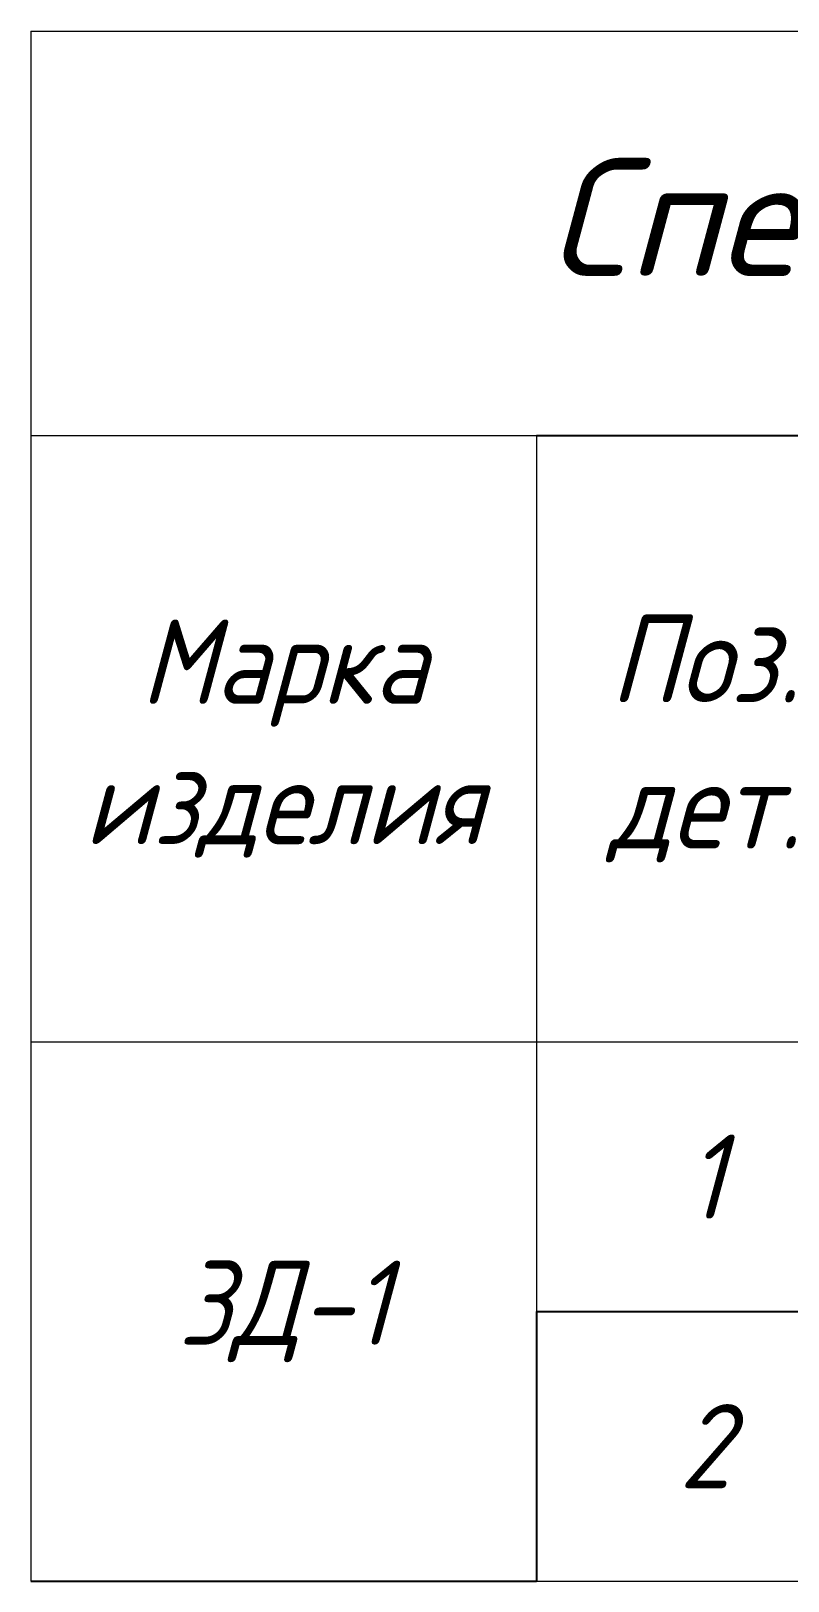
# Model space of a CAD drawing. Header units: millimetres. Extents: x 504091 to 2165846, y 135022 to 442887.
# Drawn here: x 895685 to 896246, y 259008 to 260158 of the extents above; entities that cross this region are included whole.
import ezdxf

# ---------------------------------------------------------------- set-up
doc = ezdxf.new("R2010")
doc.units = ezdxf.units.MM
doc.layers.get('Defpoints').update_dxf_attribs({"color": 255})
doc.layers.add('Размеры (линейные)', color=154, linetype='Continuous', lineweight=9)
doc.styles.add('GOST 2.304_new', font='isocpeur.ttf', dxfattribs={"width": 0.9, "oblique": 15})

# ---------------------------------------------------------------- blocks, each defined once
blk = doc.blocks.new('*T1330')
at = {"layer": 'Defpoints', "color": 8, "linetype": 'ByBlock', "lineweight": 0, "transparency": 16777216}
for p, q in [((0, 0), (3125, 0)), ((0, 0), (0, -300)), ((3125, 0), (3125, -300))]:
    blk.add_line(p, q, dxfattribs=at)
at = {"layer": 'Размеры (линейные)', "color": 0, "linetype": 'ByBlock', "transparency": 16777216}
for p, q in [((0, -300), (375, -300)), ((0, -300), (0, -1150)), ((375, -300), (375, -950)), ((625, -300), (625, -1150)), ((2125, -300), (2125, -1150)), ((2375, -300), (2375, -1150)), ((2750, -300), (2750, -1150)), ((3125, -300), (3125, -750)), ((0, -750), (3125, -750)), ((375, -1150), (625, -1150))]:
    blk.add_line(p, q, dxfattribs=at)
at = {"layer": 'Размеры (линейные)', "color": 0, "linetype": 'ByBlock', "lineweight": -2, "transparency": 16777216}
for p, q in [((375, -300), (3125, -300)), ((3125, -750), (3125, -1150)), ((375, -950), (2750, -950)), ((375, -950), (375, -1150)), ((0, -1150), (375, -1150)), ((625, -1150), (3125, -1150))]:
    blk.add_line(p, q, dxfattribs=at)
at = {"layer": 'Размеры (линейные)', "color": 0, "transparency": 16777216, "style": 'GOST 2.304_new'}
for s, insert, char_height, width, attachment_point in [('{\\W1;Спецификация на закладную деталь ЗД-1}', (1562.5, -150), 87.5, 3055, 5), ('Масса изделия, кг', (2937.5, -525), 75, 305, 5), ('Масса\\Pед., кг', (2562.5, -525), 75, 305, 5), ('Марка изделия', (187.5, -525), 62.5, 305, 5), ('Поз. дет.', (500, -525), 65, 180, 5), ('Наименование', (1375, -525), 75, 1430, 5), ('Кол.', (2250, -525), 70, 180, 5), ('8,09', (2562.5, -850), 62.5, 340, 5), ('1', (500, -850), 62.5, 215, 5), ('{\\W1;Пластина 280х230х16}', (660, -850), 62.5, 1430, 4), ('1', (2250, -850), 62.5, 215, 5), ('ЗД-1', (187.5, -950), 62.5, 340, 5), ('9,13', (2937.5, -950), 62.5, 340, 5), ('0,26', (2562.5, -1050), 62.5, 340, 5), ('2', (500, -1050), 62.5, 215, 5), ('%%C16 А500С      L=166', (660, -1050), 62.5, 1430, 4), ('4', (2250, -1050), 62.5, 215, 5)]:
    blk.add_mtext(s, dxfattribs=dict(at, insert=insert, char_height=char_height, width=width, attachment_point=attachment_point))

msp = doc.modelspace()

# ---------------------------------------------------------------- block references
msp.add_blockref('*T1330', (895684.5025, 260158.2477))

doc.saveas('drawing.dxf')
